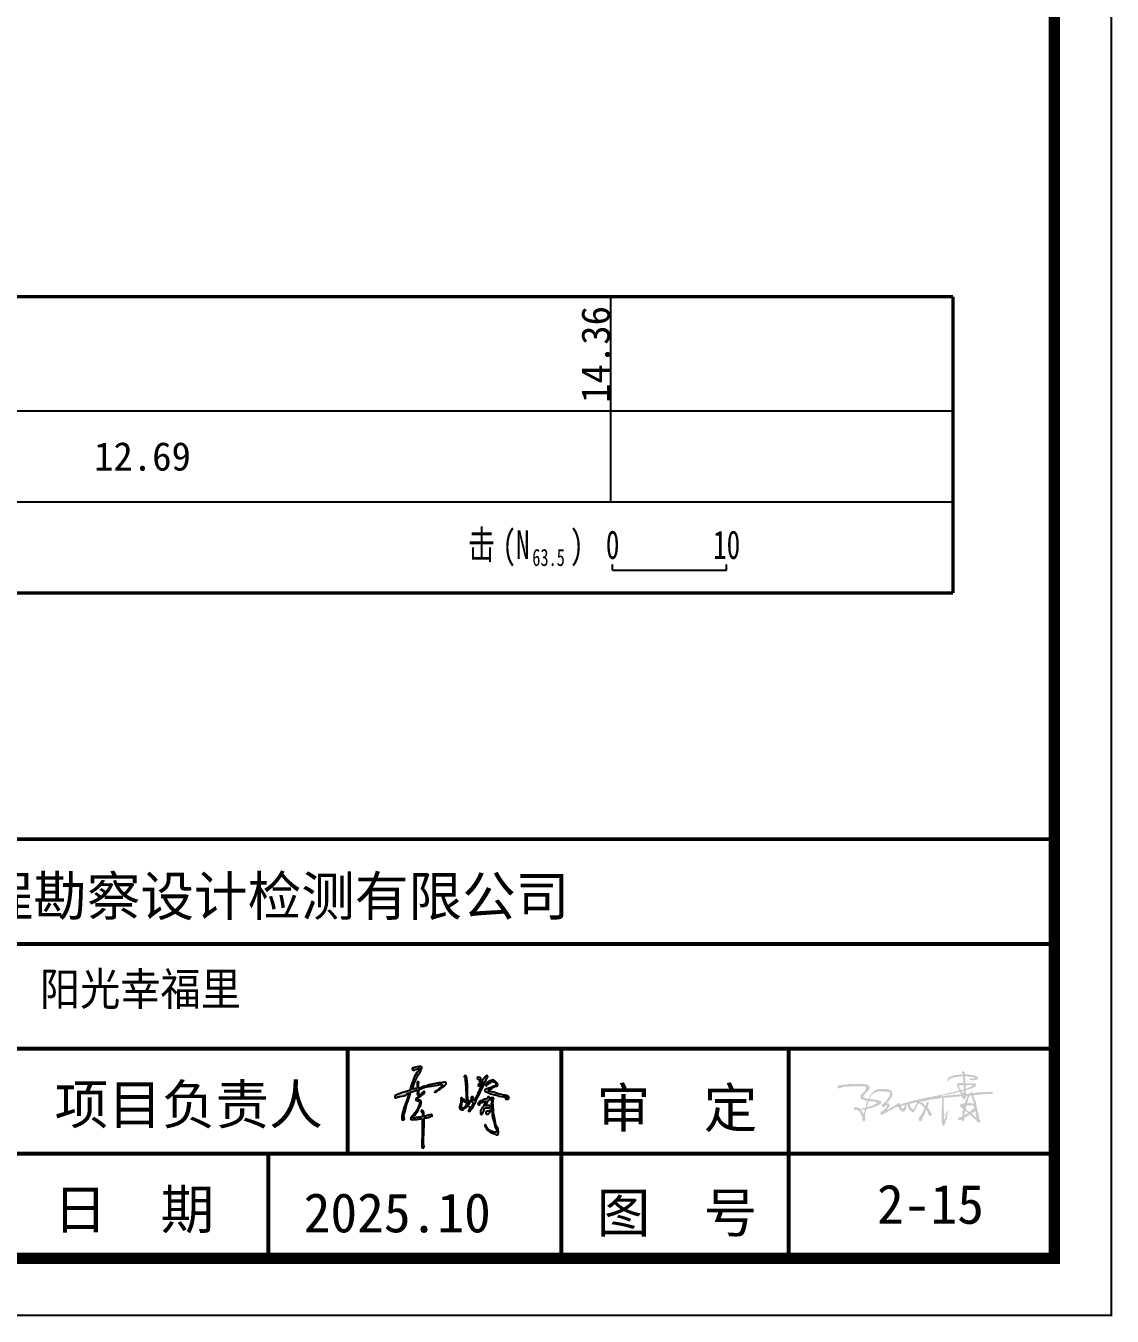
# Model space of a CAD drawing. Header units: millimetres. Extents: x -255 to 9196, y 129 to 426.
# Drawn here: x 6520.3 to 6615.6, y 129.3 to 242.5 of the extents above; entities that cross this region are included whole.
import ezdxf
from ezdxf.enums import TextEntityAlignment as Align

# ---------------------------------------------------------------- set-up
doc = ezdxf.new("R2010")
doc.units = ezdxf.units.MM
doc.layers.add('不打印', color=7, linetype='Continuous', plot=False)
for name, color, linetype in [('地质-原位曲线', 7, 'Continuous'), ('地质-图框', 7, 'Continuous'), ('地质-标注栏', 7, 'Continuous')]:
    doc.layers.add(name, color=color, linetype=linetype)
doc.styles.add('LZ_PMT_LINE', font='', dxfattribs={"height": 2})
doc.styles.get("Standard").update_dxf_attribs({"font": 'simfang.ttf', "height": 2.5})
doc.styles.add('标注栏数据', font='simfang.ttf', dxfattribs={"width": 0.7, "height": 2.5})
doc.styles.get('LZ_PMT_LINE').set_extended_font_data('SimSun')

msp = doc.modelspace()

# ---------------------------------------------------------------- hatches: boundary and pattern name
at = {"linetype": 'Continuous'}
h = msp.add_hatch(color=0, dxfattribs=at)
edge = h.paths.add_edge_path()
edge.add_spline(control_points=[(6554.82, 151), (6554.82, 151), (6554.6, 150.97), (6554.47, 150.9), (6554.31, 150.82), (6554.19, 150.88), (6554.16, 150.96), (6554.2, 151.06), (6554.34, 151.04), (6554.51, 151.12), (6554.72, 151.15), (6555.03, 151.18), (6555, 150.96), (6554.94, 150.81), (6554.84, 150.66), (6554.75, 150.5), (6554.64, 150.33), (6554.54, 150.11), (6554.45, 149.84), (6554.31, 149.64), (6554.27, 149.43), (6554.21, 149.32), (6554.11, 149.16), (6554.28, 149.17), (6554.38, 149.22), (6554.51, 149.23), (6554.66, 149.25), (6554.59, 149.49), (6554.63, 149.64), (6554.59, 149.84), (6554.77, 149.84), (6554.71, 149.64), (6554.74, 149.49), (6554.72, 149.34), (6554.78, 149.25), (6554.98, 149.37), (6555.26, 149.42), (6555.67, 149.55), (6556.07, 149.63), (6556.46, 149.73), (6556.79, 149.73), (6557.01, 149.8), (6557.19, 149.73), (6557.09, 149.52), (6556.85, 149.35), (6556.56, 149.14), (6556.3, 148.98), (6556.18, 148.92), (6556.11, 148.89), (6556.21, 149), (6556.3, 149.07), (6556.5, 149.2), (6556.66, 149.34), (6556.79, 149.44), (6556.83, 149.55), (6556.67, 149.6), (6556.02, 149.38), (6555.39, 149.47), (6554.72, 149.11), (6554.75, 149.07), (6554.72, 148.95), (6554.77, 148.83), (6554.75, 148.68), (6554.84, 148.63), (6554.91, 148.75), (6555.02, 148.83), (6555.11, 148.92), (6555.18, 149), (6555.27, 148.98), (6555.25, 148.82), (6555.07, 148.73), (6554.91, 148.54), (6554.76, 148.45), (6554.67, 148.36), (6554.67, 148.29), (6554.7, 148.17), (6554.93, 148.24), (6554.98, 147.92), (6554.84, 147.58), (6554.62, 147.19), (6554.38, 146.87), (6554.24, 146.77), (6554.2, 146.68), (6554.38, 146.63), (6554.56, 146.7), (6554.83, 146.72), (6554.97, 146.74), (6555.09, 146.76), (6555.06, 146.91), (6555.06, 147.02), (6555.06, 147.18), (6554.93, 147.19), (6554.96, 147.38), (6555.2, 147.28), (6555.16, 147.06), (6555.22, 146.93), (6555.18, 146.77), (6555.47, 146.87), (6555.63, 146.9), (6555.81, 146.94), (6555.89, 146.98), (6555.91, 146.94), (6555.92, 146.9), (6555.92, 146.86), (6555.91, 146.81), (6555.86, 146.81), (6555.68, 146.74), (6555.49, 146.69), (6555.28, 146.67), (6555.26, 146.65), (6555.22, 146.65), (6555.24, 146.62), (6555.18, 146.28), (6555.23, 145.64), (6555.16, 144.87), (6555.15, 144.35), (6555.23, 144.12), (6555.18, 143.99), (6554.99, 144.04), (6555.03, 144.87), (6555.04, 145.58), (6555.03, 146.31), (6555.06, 146.49), (6555.02, 146.54), (6555, 146.6), (6554.81, 146.57), (6554.55, 146.5), (6554.29, 146.54), (6554.07, 146.48), (6554.05, 146.55), (6554.03, 146.61), (6554.06, 146.71), (6554.17, 146.87), (6554.44, 147.09), (6554.61, 147.43), (6554.74, 147.71), (6554.81, 147.89), (6554.82, 148.1), (6554.64, 148.16), (6554.47, 148.2), (6554.49, 148.36), (6554.61, 148.42), (6554.71, 148.48), (6554.73, 148.6), (6554.61, 148.67), (6554.6, 148.84), (6554.66, 149), (6554.57, 149.1), (6554.39, 149.01), (6554.22, 149), (6554.02, 148.91), (6553.98, 148.62), (6553.83, 148.22), (6553.63, 147.67), (6553.56, 147.23), (6553.42, 146.96), (6553.46, 146.82), (6553.44, 146.7), (6553.51, 146.6), (6553.47, 146.52), (6553.43, 146.47), (6553.36, 146.48), (6553.27, 146.49), (6553.25, 146.64), (6553.31, 147.16), (6553.54, 147.84), (6553.81, 148.51), (6553.81, 148.76), (6553.9, 148.86), (6553.77, 148.85), (6553.66, 148.57), (6553.18, 148.57), (6552.84, 148.49), (6552.71, 148.4), (6552.63, 148.46), (6552.64, 148.58), (6552.79, 148.69), (6553.04, 148.77), (6553.36, 148.93), (6553.67, 148.97), (6553.85, 149.05), (6553.98, 149.04), (6553.99, 149.26), (6554.23, 149.77), (6554.35, 150.46), (6554.75, 150.81), (6554.8, 150.89), (6554.83, 150.93), (6554.84, 150.96), (6554.86, 150.99), (6554.82, 151), (6554.82, 151)], knot_values=[0, 0, 0, 0, 0.197659, 0.38152, 0.566109, 0.652135, 0.748753, 0.807036, 0.92578, 1.122031, 1.368988, 1.626652, 1.76802, 1.918621, 2.118344, 2.300641, 2.476901, 2.727997, 3.020459, 3.30281, 3.467088, 3.639635, 3.748419, 3.829445, 4.003086, 4.123696, 4.214806, 4.40081, 4.667341, 4.776567, 4.878347, 5.011798, 5.239779, 5.391232, 5.421408, 5.561877, 5.912571, 6.38166, 6.788598, 7.158235, 7.581854, 7.75821, 7.879208, 8.024703, 8.302733, 8.776744, 9.113748, 9.171835, 9.21185, 9.282009, 9.431192, 9.655122, 9.945004, 10.084012, 10.156313, 10.23478, 10.492922, 12.265977, 12.308224, 12.341497, 12.381398, 12.643767, 12.73859, 12.784271, 12.894334, 13.057034, 13.22312, 13.293963, 13.355493, 13.427134, 13.691979, 13.931156, 14.154695, 14.230531, 14.280349, 14.357953, 14.559753, 14.73671, 15.127693, 15.701362, 16.09181, 16.245167, 16.284172, 16.325965, 16.693564, 16.937976, 17.092889, 17.140175, 17.268068, 17.432612, 17.543247, 17.640717, 17.742204, 17.919021, 18.124187, 18.330875, 18.38331, 18.514374, 18.915136, 19.05586, 19.094889, 19.129342, 19.171939, 19.2281, 19.253164, 19.30045, 19.335915, 19.866366, 19.900833, 19.91431, 19.956102, 19.971506, 20.016335, 20.975658, 21.868584, 22.374573, 22.482502, 22.597173, 22.697846, 22.941553, 24.708467, 25.088101, 25.161193, 25.220954, 25.277606, 25.350797, 25.711986, 26.113546, 26.20435, 26.256258, 26.30822, 26.383415, 26.54161, 26.923438, 27.405824, 27.649529, 27.849929, 27.988286, 28.210288, 28.334066, 28.448614, 28.601664, 28.712075, 28.802319, 28.905249, 29.053216, 29.28859, 29.3441, 29.421244, 29.800842, 29.895833, 30.034219, 30.598059, 31.241971, 31.744499, 31.964954, 32.082734, 32.192402, 32.311997, 32.392136, 32.448377, 32.505145, 32.585331, 32.68582, 32.890345, 34.212601, 34.822842, 34.959792, 35.019354, 35.099489, 35.175216, 35.910229, 36.17828, 36.27437, 36.332015, 36.438545, 36.566652, 36.87459, 37.22398, 37.642874, 37.759289, 37.851306, 37.959659, 38.310672, 39.66111, 39.8191, 39.895663, 39.943134, 39.968266, 39.993907, 40.020381, 40.020381, 40.020381, 40.020381], degree=3, periodic=0)
h = msp.add_hatch(color=256)
edge = h.paths.add_edge_path(flags=16)
edge.add_spline(control_points=[(6597.06, 147.65), (6597.05, 147.62), (6597.05, 147.57), (6597.11, 147.52), (6597.16, 147.49), (6597.21, 147.48), (6597.28, 147.49), (6597.29, 147.56), (6597.33, 147.61), (6597.35, 147.67), (6597.37, 147.72), (6597.35, 147.78), (6597.28, 147.78), (6597.21, 147.76), (6597.14, 147.75), (6597.12, 147.68), (6597.07, 147.69), (6597.06, 147.67), (6597.06, 147.65), (6597.06, 147.65)], knot_values=[0, 0, 0, 0, 1.094844, 2.010583, 2.936971, 3.772058, 4.559337, 5.371692, 6.406572, 7.298431, 8.125414, 8.707814, 9.723429, 10.914867, 11.774738, 12.831234, 13.232699, 13.516351, 13.791121, 13.791121, 13.791121, 13.791121], degree=3, periodic=0)
edge = h.paths.add_edge_path()
edge.add_spline(control_points=[(6591.47, 149.27), (6591.47, 149.31), (6591.47, 149.39), (6591.48, 149.45), (6591.47, 149.5), (6591.53, 149.5), (6591.65, 149.52), (6591.89, 149.57), (6592.2, 149.59), (6592.47, 149.64), (6592.72, 149.63), (6592.98, 149.63), (6593.25, 149.64), (6593.55, 149.63), (6593.76, 149.64), (6593.98, 149.63), (6594.11, 149.53), (6594.28, 149.46), (6594.32, 149.28), (6594.24, 149.08), (6594.02, 148.95), (6593.91, 148.72), (6593.76, 148.64), (6593.72, 148.5), (6593.91, 148.42), (6594.14, 148.24), (6594.24, 148.46), (6594.31, 148.62), (6594.48, 148.82), (6594.7, 149.01), (6594.91, 149.15), (6595.18, 149.21), (6595.46, 149.18), (6595.79, 149.21), (6596.03, 149.12), (6596.23, 149.02), (6596.27, 148.82), (6596.29, 148.62), (6596.16, 148.4), (6596.03, 148.19), (6595.9, 148.06), (6595.8, 147.98), (6595.84, 147.89), (6595.95, 147.96), (6596.09, 147.79), (6596.02, 147.56), (6595.86, 147.5), (6595.83, 147.42), (6595.86, 147.33), (6596.01, 147.44), (6596.1, 147.55), (6596.28, 147.6), (6596.41, 147.69), (6596.57, 147.77), (6596.68, 147.88), (6596.82, 147.98), (6596.93, 147.93), (6597.01, 147.8), (6597.19, 147.93), (6597.6, 148.03), (6598.29, 148.22), (6599.17, 148.4), (6600.02, 148.58), (6600.71, 148.7), (6601.23, 148.85), (6601.56, 148.89), (6601.82, 149.01), (6602, 148.99), (6602.19, 149.07), (6602.08, 149.21), (6602.05, 149.34), (6601.94, 149.45), (6601.93, 149.59), (6602, 149.71), (6602.17, 149.7), (6602.32, 149.75), (6602.49, 149.69), (6602.52, 149.81), (6602.51, 149.96), (6602.48, 150.11), (6602.49, 150.33), (6602.27, 150.28), (6602.07, 150.28), (6601.84, 150.22), (6601.6, 150.21), (6601.42, 150.14), (6601.28, 150.07), (6601.24, 149.97), (6601.26, 149.9), (6601.19, 149.84), (6601.13, 149.92), (6601.12, 150.02), (6601.14, 150.19), (6601.37, 150.28), (6601.59, 150.37), (6601.85, 150.43), (6602.09, 150.42), (6602.26, 150.5), (6602.47, 150.42), (6602.42, 150.56), (6602.39, 150.62), (6602.38, 150.69), (6602.4, 150.76), (6602.49, 150.76), (6602.58, 150.72), (6602.67, 150.63), (6602.65, 150.54), (6602.65, 150.44), (6602.83, 150.52), (6603, 150.45), (6603.25, 150.43), (6603.48, 150.4), (6603.65, 150.31), (6603.78, 150.24), (6603.81, 150.13), (6603.77, 150.05), (6603.67, 150.01), (6603.53, 149.97), (6603.37, 149.94), (6603.24, 149.96), (6603.16, 150), (6603.07, 149.99), (6603.06, 150.07), (6603.07, 150.16), (6603.22, 150.12), (6603.34, 150.13), (6603.44, 150.13), (6603.53, 150.11), (6603.52, 150.18), (6603.4, 150.23), (6603.24, 150.25), (6603.04, 150.25), (6602.89, 150.29), (6602.78, 150.32), (6602.68, 150.33), (6602.65, 150.22), (6602.67, 150.08), (6602.68, 149.92), (6602.64, 149.77), (6602.7, 149.7), (6602.85, 149.65), (6603.1, 149.71), (6603.35, 149.67), (6603.56, 149.69), (6603.68, 149.52), (6603.46, 149.31), (6603.18, 149.25), (6602.95, 149.14), (6602.76, 149.14), (6602.73, 149.03), (6602.76, 148.93), (6602.68, 148.7), (6602.98, 148.79), (6603.12, 148.84), (6603.27, 148.86), (6603.24, 148.97), (6603.37, 149.02), (6603.28, 148.73), (6603.76, 148.96), (6604.09, 148.88), (6604.56, 148.97), (6604.85, 148.92), (6605.02, 148.97), (6605.08, 148.91), (6605.11, 148.86), (6605.11, 148.81), (6605.09, 148.77), (6605.04, 148.78), (6604.96, 148.77), (6604.81, 148.75), (6604.51, 148.74), (6604.1, 148.74), (6603.76, 148.65), (6603.45, 148.7), (6603.38, 148.43), (6603.62, 148.17), (6603.67, 147.7), (6603.75, 147.27), (6603.89, 146.88), (6603.86, 146.56), (6604.09, 146.4), (6603.94, 146.27), (6603.78, 146.17), (6603.66, 146.51), (6603.38, 146.61), (6603.24, 146.83), (6603.12, 146.88), (6603.1, 147), (6602.88, 146.82), (6602.78, 146.73), (6602.57, 146.71), (6602.58, 146.59), (6602.63, 146.54), (6602.63, 146.44), (6602.53, 146.39), (6602.4, 146.37), (6602.36, 146.51), (6602.22, 146.48), (6602.12, 146.47), (6602.01, 146.52), (6602.03, 146.67), (6602.19, 146.7), (6602.3, 146.74), (6602.46, 146.79), (6602.37, 146.97), (6602.47, 147.12), (6602.44, 147.27), (6602.52, 147.44), (6602.37, 147.53), (6602.25, 147.61), (6602.19, 147.79), (6602.33, 147.9), (6602.48, 147.9), (6602.66, 147.94), (6602.69, 148.11), (6602.78, 148.25), (6602.77, 148.39), (6602.85, 148.47), (6602.89, 148.55), (6602.83, 148.61), (6602.72, 148.61), (6602.74, 148.48), (6602.72, 148.37), (6602.58, 148.24), (6602.45, 148.37), (6602.42, 148.51), (6602.23, 148.56), (6601.88, 148.5), (6601.47, 148.47), (6601.09, 148.46), (6600.93, 148.41), (6600.79, 148.44), (6600.78, 148.34), (6600.77, 148.22), (6600.79, 147.98), (6600.8, 147.67), (6600.79, 147.28), (6600.87, 146.87), (6600.79, 146.67), (6600.81, 146.47), (6600.86, 146.52), (6600.86, 146.59), (6600.92, 146.67), (6600.96, 146.78), (6600.96, 146.91), (6601.04, 147.01), (6601.02, 147.12), (6601.05, 147.19), (6601.06, 147.28), (6601.11, 147.25), (6601.17, 147.18), (6601.1, 146.98), (6601.09, 146.76), (6601.06, 146.53), (6600.95, 146.4), (6600.97, 146.24), (6600.88, 146.1), (6600.8, 145.98), (6600.69, 145.99), (6600.63, 146.08), (6600.63, 146.24), (6600.6, 146.44), (6600.62, 146.76), (6600.61, 147.14), (6600.62, 147.71), (6600.64, 148.08), (6600.63, 148.46), (6600.34, 148.33), (6600.09, 148.32), (6599.68, 148.28), (6599.36, 148.19), (6599.04, 148.11), (6598.9, 148.11), (6598.72, 148.1), (6598.8, 148), (6598.93, 148.01), (6599.05, 147.87), (6599.1, 147.76), (6599.24, 147.72), (6599.22, 147.87), (6599.25, 147.98), (6599.33, 148.06), (6599.46, 148.11), (6599.5, 147.93), (6599.45, 147.8), (6599.36, 147.66), (6599.43, 147.52), (6599.53, 147.36), (6599.64, 147.18), (6599.76, 147), (6599.71, 146.85), (6599.59, 146.8), (6599.5, 146.89), (6599.42, 147), (6599.4, 147.14), (6599.35, 147.25), (6599.23, 147.43), (6599.19, 147.15), (6599.09, 146.96), (6598.95, 146.7), (6598.9, 146.45), (6598.75, 146.33), (6598.61, 146.42), (6598.61, 146.54), (6598.58, 146.67), (6598.71, 146.78), (6598.84, 146.93), (6598.93, 147.16), (6599.03, 147.33), (6599.08, 147.47), (6599.08, 147.58), (6598.93, 147.71), (6598.81, 147.85), (6598.64, 147.92), (6598.56, 147.89), (6598.42, 147.71), (6598.37, 147.48), (6598.22, 147.3), (6598.22, 147.18), (6598.1, 147.15), (6598.02, 147.18), (6597.91, 147.25), (6597.78, 147.36), (6597.71, 147.52), (6597.67, 147.63), (6597.63, 147.72), (6597.63, 147.77), (6597.64, 147.83), (6597.59, 147.82), (6597.5, 147.81), (6597.54, 147.64), (6597.48, 147.47), (6597.41, 147.29), (6597.26, 147.2), (6597.11, 147.2), (6597.03, 147.32), (6596.91, 147.39), (6596.86, 147.49), (6596.87, 147.65), (6596.65, 147.6), (6596.49, 147.54), (6596.27, 147.4), (6596, 147.28), (6595.71, 147.1), (6595.48, 147.02), (6595.37, 146.91), (6595.29, 146.94), (6595.25, 147), (6595.19, 147.12), (6595.31, 147.17), (6595.42, 147.26), (6595.55, 147.38), (6595.68, 147.5), (6595.75, 147.6), (6595.81, 147.65), (6595.85, 147.73), (6595.77, 147.79), (6595.67, 147.74), (6595.61, 147.62), (6595.48, 147.61), (6595.37, 147.66), (6595.33, 147.75), (6595.35, 147.87), (6595.5, 147.88), (6595.65, 148.05), (6595.82, 148.2), (6595.91, 148.41), (6596.02, 148.54), (6596.06, 148.69), (6596.1, 148.85), (6595.98, 148.93), (6595.81, 148.99), (6595.62, 148.94), (6595.41, 149.01), (6595.25, 148.98), (6595.07, 148.98), (6594.91, 148.95), (6594.78, 148.89), (6594.66, 148.85), (6594.59, 148.77), (6594.48, 148.68), (6594.37, 148.58), (6594.34, 148.45), (6594.28, 148.4), (6594.27, 148.28), (6594.41, 148.31), (6594.53, 148.3), (6594.68, 148.25), (6594.85, 148.26), (6594.98, 148.19), (6595.11, 148.19), (6595.2, 148.14), (6595.29, 148.12), (6595.31, 148.03), (6595.31, 147.96), (6595.24, 147.87), (6595.05, 147.77), (6594.8, 147.64), (6594.52, 147.57), (6594.31, 147.47), (6594.16, 147.47), (6594.01, 147.45), (6593.99, 147.27), (6593.93, 147.11), (6593.87, 146.89), (6593.9, 146.68), (6593.92, 146.49), (6593.86, 146.35), (6593.66, 146.32), (6593.66, 146.56), (6593.63, 146.79), (6593.52, 147.02), (6593.39, 147.24), (6593.19, 147.37), (6592.99, 147.33), (6592.9, 147.44), (6592.89, 147.59), (6593.03, 147.59), (6593.17, 147.59), (6593.35, 147.57), (6593.55, 147.36), (6593.73, 147.56), (6593.96, 147.52), (6593.95, 147.7), (6594, 147.84), (6594.03, 148), (6594.07, 148.1), (6594.12, 148.21), (6593.96, 148.13), (6593.85, 148.22), (6593.7, 148.26), (6593.54, 148.3), (6593.48, 148.43), (6593.47, 148.55), (6593.53, 148.72), (6593.71, 148.88), (6593.92, 149.05), (6593.96, 149.25), (6594, 149.43), (6593.82, 149.43), (6593.59, 149.43), (6593.25, 149.42), (6592.9, 149.45), (6592.58, 149.4), (6592.27, 149.4), (6591.96, 149.39), (6591.71, 149.27), (6591.6, 149.26), (6591.47, 149.26), (6591.47, 149.27)], knot_values=[0, 0, 0, 0, 1.976312, 3.018367, 3.269898, 3.749702, 4.834006, 9.62362, 13.452743, 18.627688, 21.612948, 24.346242, 29.741381, 33.302581, 37.366558, 39.173731, 42.502539, 44.546889, 46.627753, 49.567369, 53.604173, 57.284866, 59.75768, 61.074803, 62.326696, 67.979375, 69.132216, 71.889253, 75.683349, 80.376133, 84.739519, 86.490853, 92.234156, 97.068019, 100.429757, 103.693796, 105.598345, 109.17742, 112.023186, 116.60901, 119.542734, 120.725083, 121.411546, 123.11809, 124.588039, 129.410696, 130.720715, 131.927345, 132.512105, 134.442431, 137.229942, 139.767682, 141.969606, 144.264473, 147.202208, 149.156303, 150.995179, 151.77243, 155.250043, 157.768724, 171.532936, 185.086132, 197.290427, 209.084545, 215.623844, 220.562481, 223.780967, 227.404624, 228.938971, 231.18602, 232.99334, 235.279714, 237.39077, 238.413247, 240.945245, 243.852354, 245.95977, 246.754168, 248.413036, 252.429649, 254.024041, 256.622344, 259.532533, 263.465936, 266.597203, 270.043433, 271.790493, 273.165009, 274.278271, 275.155617, 275.96863, 278.137574, 279.489418, 282.933465, 287.218074, 290.631735, 294.43893, 297.066035, 299.279555, 300.631477, 301.741743, 302.480205, 303.51679, 304.510579, 305.744526, 308.045667, 309.10708, 309.738011, 311.721468, 314.587144, 318.560317, 321.978382, 324.929444, 326.726307, 328.375842, 329.212915, 330.25815, 332.912487, 335.737852, 337.322197, 338.464063, 339.540303, 340.517248, 341.291475, 343.24226, 345.424661, 346.906066, 347.790693, 348.283761, 349.37956, 352.817893, 355.786154, 358.093634, 359.322049, 360.782347, 361.645093, 363.565636, 367.250663, 368.807935, 369.801923, 370.698936, 375.382624, 380.290659, 382.057817, 384.048911, 387.541174, 392.467198, 396.884683, 398.870852, 399.463262, 401.525914, 403.50169, 407.635898, 409.387035, 411.233271, 412.280452, 413.20357, 415.190434, 419.044115, 426.82695, 433.696307, 438.234604, 439.880328, 440.5342, 441.546128, 442.183141, 442.753004, 443.168649, 444.25252, 446.435187, 449.787888, 457.012911, 463.817808, 466.622312, 467.653782, 474.772731, 480.221843, 487.75307, 493.758919, 498.268061, 500.770469, 503.126663, 504.93944, 508.215227, 514.602973, 517.725651, 519.162893, 519.653701, 522.57407, 525.985365, 528.091346, 529.420767, 530.44176, 531.074818, 533.51958, 534.412854, 536.192404, 538.038156, 539.769774, 540.822907, 542.444399, 544.691107, 546.792547, 548.016807, 551.031041, 552.848139, 555.141276, 557.888754, 559.117839, 562.162851, 564.274516, 565.814007, 568.969099, 570.805367, 573.405532, 575.322644, 577.850069, 578.932876, 580.303886, 580.965396, 582.395387, 583.584192, 585.599442, 587.646145, 589.914983, 591.789159, 593.27422, 597.94608, 607.063846, 611.402782, 614.073872, 615.321987, 615.878503, 617.519975, 620.919802, 626.227157, 631.278458, 637.955565, 642.446505, 643.232821, 643.760483, 644.456326, 646.177092, 647.742257, 649.719808, 651.636288, 652.979528, 654.238301, 655.194152, 655.659487, 656.394987, 659.092563, 663.591374, 666.73103, 668.397875, 670.738048, 673.250698, 675.453964, 676.439317, 677.660828, 679.829027, 683.261807, 686.437325, 693.520123, 699.871158, 710.80178, 711.665262, 714.371367, 719.852061, 724.798696, 731.582425, 735.049173, 737.977924, 739.413207, 740.181114, 742.294893, 744.847896, 747.080249, 748.01495, 749.656081, 751.744516, 753.156469, 754.723524, 756.064382, 759.453584, 761.036376, 762.882106, 765.701193, 769.323154, 772.347842, 774.172791, 775.585183, 777.013936, 779.293074, 781.697647, 782.695741, 785.087573, 787.226283, 790.776274, 796.031545, 799.610519, 801.573474, 803.326881, 805.300637, 806.912735, 808.495868, 812.035945, 815.779267, 818.869602, 820.811829, 822.125877, 823.541907, 828.940789, 830.302191, 831.031036, 832.606796, 840.023967, 840.684534, 842.883131, 844.244533, 845.363175, 846.535711, 849.926761, 852.286909, 854.171399, 855.113645, 856.128269, 856.673621, 857.147526, 858.050728, 860.090115, 862.716938, 866.384136, 867.936357, 870.065038, 872.061231, 873.982345, 875.67185, 877.131449, 879.445427, 882.719542, 885.677448, 890.574174, 895.673374, 900.269723, 901.080783, 902.0814, 903.195863, 904.760709, 906.51745, 907.912156, 911.149921, 913.959999, 915.505406, 916.565642, 917.656816, 918.348052, 920.340725, 921.570186, 923.703426, 925.112377, 926.520541, 927.902372, 929.517787, 932.398315, 937.179688, 939.59686, 942.195605, 944.091548, 946.864224, 947.8244, 950.291283, 954.566441, 955.923755, 959.676397, 961.5313, 963.693704, 966.5664, 967.727809, 969.03891, 971.169049, 973.960761, 975.413252, 976.517354, 977.539594, 979.222904, 980.846563, 983.344484, 985.952933, 988.091281, 989.728729, 991.182119, 992.528204, 993.655163, 994.585274, 995.88215, 998.258073, 1003.821633, 1008.058251, 1010.833525, 1013.583601, 1014.67668, 1017.228742, 1019.702485, 1022.748285, 1026.782974, 1029.033757, 1031.10648, 1032.665939, 1035.775685, 1038.774974, 1043.505154, 1046.495812, 1049.996333, 1053.115253, 1054.040804, 1056.294707, 1057.620278, 1059.043068, 1062.953747, 1065.090649, 1070.123473, 1071.433068, 1073.272203, 1075.944948, 1078.502315, 1080.15249, 1081.014965, 1082.574426, 1084.823859, 1086.961129, 1089.405106, 1091.419354, 1092.609896, 1094.709199, 1098.735043, 1103.263313, 1105.737056, 1107.750914, 1109.564562, 1112.173013, 1118.219875, 1124.030812, 1127.369626, 1132.591904, 1137.489058, 1140.639116, 1143.742249, 1144.231568, 1144.231568, 1144.231568, 1144.231568], degree=3, periodic=0)
edge = h.paths.add_edge_path(flags=16)
edge.add_spline(control_points=[(6597.83, 147.83), (6597.85, 147.79), (6597.88, 147.7), (6597.89, 147.58), (6597.96, 147.49), (6598.03, 147.4), (6598.13, 147.42), (6598.21, 147.48), (6598.25, 147.6), (6598.29, 147.71), (6598.35, 147.8), (6598.39, 147.86), (6598.43, 147.92), (6598.46, 147.98), (6598.41, 148.05), (6598.28, 147.99), (6598.13, 147.98), (6598, 147.92), (6597.89, 147.91), (6597.82, 147.87), (6597.83, 147.84), (6597.83, 147.83)], knot_values=[0, 0, 0, 0, 2.065977, 3.778019, 5.026363, 7.020016, 7.991516, 9.334166, 11.098954, 13.338472, 14.354147, 15.643986, 16.805999, 17.506465, 18.120776, 20.055848, 22.53053, 24.848178, 26.280873, 27.23305, 27.71727, 27.71727, 27.71727, 27.71727], degree=3, periodic=0)
edge = h.paths.add_edge_path(flags=17)
edge.add_spline(control_points=[(6602.19, 148.93), (6602.21, 148.93), (6602.25, 148.9), (6602.26, 148.83), (6602.29, 148.78), (6602.25, 148.69), (6602.04, 148.75), (6601.85, 148.67), (6601.64, 148.7), (6601.47, 148.65), (6601.24, 148.64), (6601.01, 148.61), (6600.79, 148.61), (6600.65, 148.52), (6600.56, 148.59), (6600.78, 148.67), (6600.89, 148.67), (6601.08, 148.71), (6601.25, 148.71), (6601.41, 148.77), (6601.57, 148.79), (6601.74, 148.83), (6601.9, 148.86), (6602.04, 148.9), (6602.11, 148.94), (6602.16, 148.94), (6602.18, 148.93), (6602.19, 148.93)], knot_values=[0, 0, 0, 0, 0.777686, 1.929051, 2.760418, 3.308433, 5.798843, 10.064954, 12.451385, 14.874019, 17.777373, 22.090389, 25.106741, 27.549329, 27.908396, 29.455131, 33.457187, 35.066045, 37.764147, 40.527792, 42.5051, 44.669727, 48.209364, 49.784594, 50.888217, 51.544484, 51.936834, 51.936834, 51.936834, 51.936834], degree=3, periodic=0)
edge = h.paths.add_edge_path(flags=16)
edge.add_spline(control_points=[(6602.39, 148.97), (6602.4, 148.94), (6602.42, 148.89), (6602.46, 148.85), (6602.52, 148.81), (6602.53, 148.89), (6602.52, 148.95), (6602.53, 149.01), (6602.5, 149.04), (6602.45, 149.03), (6602.42, 149.02), (6602.37, 149), (6602.39, 148.98), (6602.39, 148.97)], knot_values=[0, 0, 0, 0, 1.245613, 2.175218, 2.84887, 3.463701, 4.88207, 5.540711, 6.008538, 6.560514, 7.449846, 7.84399, 8.22639, 8.22639, 8.22639, 8.22639], degree=3, periodic=0)
edge = h.paths.add_edge_path(flags=16)
edge.add_spline(control_points=[(6602.17, 149.51), (6602.15, 149.51), (6602.12, 149.45), (6602.16, 149.36), (6602.22, 149.28), (6602.24, 149.2), (6602.28, 149.15), (6602.31, 149.08), (6602.38, 149.09), (6602.44, 149.11), (6602.48, 149.15), (6602.53, 149.16), (6602.53, 149.2), (6602.53, 149.3), (6602.57, 149.44), (6602.49, 149.54), (6602.4, 149.53), (6602.32, 149.52), (6602.25, 149.53), (6602.2, 149.53), (6602.17, 149.54), (6602.16, 149.52), (6602.17, 149.52), (6602.17, 149.51)], knot_values=[0, 0, 0, 0, 0.861244, 2.431031, 3.852702, 5.085635, 5.85594, 6.934384, 7.860311, 8.665001, 9.656767, 10.144616, 10.436036, 11.285115, 14.912628, 15.689596, 16.719567, 18.186906, 19.266269, 19.953127, 20.276731, 20.450871, 20.557842, 20.557842, 20.557842, 20.557842], degree=3, periodic=0)
edge = h.paths.add_edge_path(flags=16)
edge.add_spline(control_points=[(6602.72, 149.48), (6602.72, 149.45), (6602.71, 149.39), (6602.71, 149.31), (6602.71, 149.25), (6602.76, 149.23), (6602.82, 149.22), (6602.87, 149.26), (6602.93, 149.3), (6603.01, 149.33), (6603.09, 149.33), (6603.13, 149.4), (6603.19, 149.43), (6603.24, 149.44), (6603.28, 149.44), (6603.33, 149.45), (6603.29, 149.49), (6603.28, 149.57), (6603.14, 149.53), (6603.01, 149.55), (6602.9, 149.52), (6602.81, 149.53), (6602.77, 149.52), (6602.72, 149.53), (6602.72, 149.5), (6602.72, 149.49), (6602.72, 149.48)], knot_values=[0, 0, 0, 0, 1.627271, 2.564917, 3.463325, 4.107991, 4.704694, 5.809748, 6.927935, 7.926836, 9.222179, 10.242214, 11.082175, 11.993147, 12.703979, 13.04412, 13.515506, 14.375081, 16.367968, 18.130075, 20.108708, 21.275945, 21.825603, 22.498973, 22.613285, 22.934178, 22.934178, 22.934178, 22.934178], degree=3, periodic=0)
edge = h.paths.add_edge_path(flags=16)
edge.add_spline(control_points=[(6603.1, 148.59), (6603.07, 148.56), (6603.01, 148.49), (6602.96, 148.37), (6602.9, 148.26), (6602.92, 148.15), (6602.86, 148.08), (6602.85, 148.01), (6602.88, 147.95), (6602.97, 147.98), (6603.09, 147.97), (6603.22, 147.91), (6603.34, 147.97), (6603.38, 147.88), (6603.46, 147.97), (6603.35, 148.07), (6603.36, 148.21), (6603.3, 148.33), (6603.25, 148.44), (6603.24, 148.53), (6603.23, 148.61), (6603.18, 148.64), (6603.11, 148.64), (6603.11, 148.59), (6603.1, 148.59)], knot_values=[0, 0, 0, 0, 2.001049, 3.674502, 5.771722, 7.156147, 8.41876, 9.470853, 10.127335, 10.852845, 13.021442, 15.353893, 16.866073, 17.608889, 18.399536, 20.205357, 22.625681, 24.41842, 26.100767, 27.697592, 28.445905, 29.247463, 30.191838, 30.721959, 30.721959, 30.721959, 30.721959], degree=3, periodic=0)
edge = h.paths.add_edge_path(flags=16)
edge.add_spline(control_points=[(6602.76, 147.68), (6602.76, 147.65), (6602.74, 147.58), (6602.71, 147.46), (6602.79, 147.38), (6602.88, 147.3), (6602.96, 147.21), (6603.09, 147.17), (6603.15, 147.28), (6603.24, 147.37), (6603.36, 147.42), (6603.43, 147.52), (6603.46, 147.63), (6603.38, 147.72), (6603.28, 147.77), (6603.13, 147.74), (6603, 147.79), (6602.88, 147.75), (6602.81, 147.77), (6602.75, 147.74), (6602.76, 147.7), (6602.76, 147.68)], knot_values=[0, 0, 0, 0, 1.621992, 3.308842, 4.508909, 6.438784, 8.406396, 9.887104, 11.272649, 13.072815, 15.431049, 16.969104, 18.225996, 19.790057, 21.47997, 23.344688, 25.770547, 27.41792, 28.509462, 29.001281, 29.820485, 29.820485, 29.820485, 29.820485], degree=3, periodic=0)
edge = h.paths.add_edge_path(flags=16)
edge.add_spline(control_points=[(6602.68, 147.21), (6602.65, 147.19), (6602.62, 147.13), (6602.64, 147.04), (6602.62, 146.98), (6602.65, 146.94), (6602.69, 146.94), (6602.73, 146.99), (6602.8, 147.01), (6602.86, 147.04), (6602.91, 147.08), (6602.88, 147.13), (6602.84, 147.17), (6602.8, 147.19), (6602.77, 147.23), (6602.73, 147.24), (6602.7, 147.26), (6602.67, 147.23), (6602.69, 147.21), (6602.68, 147.21)], knot_values=[0, 0, 0, 0, 1.23237, 2.862046, 3.675794, 4.080594, 4.699096, 5.35691, 6.876583, 7.681133, 8.417953, 8.942195, 9.954773, 10.679344, 11.236603, 11.826958, 12.460554, 12.741244, 13.107108, 13.107108, 13.107108, 13.107108], degree=3, periodic=0)
edge = h.paths.add_edge_path(flags=16)
edge.add_spline(control_points=[(6603.3, 147.09), (6603.28, 147.08), (6603.24, 147.06), (6603.24, 146.99), (6603.32, 146.96), (6603.39, 146.92), (6603.45, 146.85), (6603.5, 146.8), (6603.57, 146.77), (6603.61, 146.72), (6603.67, 146.76), (6603.62, 146.83), (6603.6, 146.9), (6603.61, 146.99), (6603.58, 147.08), (6603.58, 147.16), (6603.56, 147.23), (6603.5, 147.22), (6603.47, 147.19), (6603.42, 147.16), (6603.38, 147.13), (6603.35, 147.11), (6603.32, 147.1), (6603.31, 147.09), (6603.3, 147.09)], knot_values=[0, 0, 0, 0, 1.078617, 1.584482, 2.769352, 4.19498, 5.366298, 6.581313, 7.563654, 8.507528, 8.990575, 10.154726, 11.423765, 12.462376, 13.998568, 15.210379, 16.153849, 16.746294, 17.483217, 18.246977, 18.971547, 19.662222, 19.902153, 20.241453, 20.241453, 20.241453, 20.241453], degree=3, periodic=0)
edge = h.paths.add_edge_path(flags=16)
edge.add_spline(control_points=[(6593.57, 147.28), (6593.59, 147.27), (6593.61, 147.23), (6593.64, 147.17), (6593.69, 147.11), (6593.7, 147.04), (6593.81, 147), (6593.74, 147.16), (6593.87, 147.16), (6593.86, 147.25), (6593.86, 147.31), (6593.87, 147.37), (6593.82, 147.41), (6593.74, 147.4), (6593.66, 147.36), (6593.58, 147.38), (6593.55, 147.32), (6593.56, 147.29), (6593.57, 147.28)], knot_values=[0, 0, 0, 0, 1.076924, 2.082744, 2.865184, 4.332782, 4.901003, 6.550431, 7.733202, 8.571799, 9.759042, 10.52869, 11.144503, 12.459715, 13.851956, 14.688205, 15.691416, 16.049705, 16.049705, 16.049705, 16.049705], degree=3, periodic=0)
edge = h.paths.add_edge_path(flags=16)
edge.add_spline(control_points=[(6594.2, 148.1), (6594.19, 148.04), (6594.15, 147.92), (6594.1, 147.77), (6594.06, 147.67), (6594.02, 147.55), (6594.21, 147.65), (6594.37, 147.67), (6594.62, 147.76), (6594.77, 147.9), (6594.92, 147.93), (6594.98, 148.07), (6594.69, 148.05), (6594.51, 148.13), (6594.34, 148.11), (6594.21, 148.14), (6594.2, 148.11), (6594.2, 148.1)], knot_values=[0, 0, 0, 0, 2.639694, 5.480822, 6.640847, 7.833901, 9.379189, 12.619169, 16.706763, 20.039631, 21.716381, 22.636913, 25.384768, 29.554076, 32.467188, 33.476001, 33.820235, 33.820235, 33.820235, 33.820235], degree=3, periodic=0)
h = msp.add_hatch(color=0, dxfattribs=at)
edge = h.paths.add_edge_path()
edge.add_spline(control_points=[(6558.75, 150.19), (6558.75, 150.19), (6558.7, 150.37), (6558.87, 150.36), (6558.96, 150.23), (6558.99, 149.93), (6559.04, 149.38), (6559.02, 148.81), (6559.05, 148.29), (6559.08, 148.13), (6559.06, 147.94), (6559.13, 147.99), (6559.15, 148.1), (6559.25, 148.18), (6559.33, 148.25), (6559.35, 148.33), (6559.34, 148.41), (6559.36, 148.53), (6559.46, 148.52), (6559.54, 148.47), (6559.52, 148.38), (6559.46, 148.31), (6559.49, 148.22), (6559.57, 148.2), (6559.64, 148.28), (6559.88, 148.6), (6560.04, 149.21), (6560.28, 149.54), (6560.42, 149.81), (6560.24, 149.77), (6560.22, 149.63), (6560.13, 149.53), (6560.06, 149.44), (6559.91, 149.48), (6560.01, 149.61), (6560.05, 149.7), (6560.08, 149.76), (6560.09, 149.81), (6560.05, 149.85), (6560.07, 149.92), (6560.03, 149.99), (6559.96, 150.06), (6559.84, 150.09), (6559.87, 150.18), (6559.91, 150.23), (6559.94, 150.22), (6559.99, 150.22), (6560.05, 150.21), (6560.12, 150.18), (6560.22, 150.15), (6560.19, 150.05), (6560.13, 149.98), (6560.13, 149.9), (6560.13, 149.78), (6560.28, 149.92), (6560.41, 150.06), (6560.56, 150.26), (6560.7, 150.38), (6560.79, 150.35), (6560.79, 150.24), (6560.68, 150.09), (6560.41, 149.33), (6559.9, 148.52), (6559.57, 147.67), (6559.39, 147.43), (6559.31, 147.35), (6559.28, 147.25), (6559.19, 147.25), (6559.09, 147.22), (6559.1, 147.34), (6559.17, 147.41), (6559.18, 147.5), (6559.19, 147.64), (6559.26, 147.6), (6559.29, 147.58), (6559.36, 147.57), (6559.39, 147.71), (6559.48, 147.78), (6559.53, 147.92), (6559.43, 148.01), (6559.45, 148.12), (6559.33, 148.18), (6559.29, 147.98), (6559.15, 147.88), (6559.05, 147.69), (6558.91, 147.55), (6558.75, 147.45), (6558.59, 147.37), (6558.44, 147.37), (6558.31, 147.46), (6558.33, 147.72), (6558.41, 147.96), (6558.47, 148.21), (6558.41, 148.36), (6558.49, 148.44), (6558.57, 148.4), (6558.62, 148.3), (6558.75, 148.24), (6558.82, 148.17), (6558.89, 148.1), (6558.94, 148.19), (6558.89, 148.37), (6558.91, 148.81), (6558.86, 149.31), (6558.85, 149.75), (6558.77, 149.98), (6558.84, 150.11), (6558.75, 150.19), (6558.75, 150.19)], knot_values=[0, 0, 0, 0, 0.151641, 0.238659, 0.376664, 0.590515, 1.141021, 2.014882, 2.347755, 2.615323, 2.676021, 2.710593, 2.804102, 3.007035, 3.061602, 3.13322, 3.245143, 3.315186, 3.427304, 3.477072, 3.564265, 3.655727, 3.739894, 3.799056, 3.87173, 4.029935, 5.057343, 5.495043, 5.597064, 5.685824, 5.870477, 5.988218, 6.103187, 6.183129, 6.327156, 6.441553, 6.499549, 6.531273, 6.581438, 6.655339, 6.72585, 6.812621, 6.931223, 7.021295, 7.055988, 7.084035, 7.115588, 7.194681, 7.265663, 7.364865, 7.435714, 7.528285, 7.616981, 7.694766, 7.78323, 8.036039, 8.413504, 8.498284, 8.569266, 8.640116, 8.796808, 9.11983, 11.055099, 11.664171, 11.835983, 11.928577, 12.010113, 12.106825, 12.184086, 12.258206, 12.373062, 12.483201, 12.58762, 12.624928, 12.680159, 12.714126, 12.812598, 13.001774, 13.096833, 13.217036, 13.332331, 13.402875, 13.528845, 13.768977, 13.951307, 14.158673, 14.352187, 14.53796, 14.658549, 14.786357, 14.957076, 15.350749, 15.580771, 15.713776, 15.795278, 15.84804, 15.944469, 16.12046, 16.24941, 16.284195, 16.350242, 16.460828, 16.859637, 17.639134, 17.969349, 18.182657, 18.322554, 18.394148, 18.394148, 18.394148, 18.394148], degree=3, periodic=0)
edge = h.paths.add_edge_path()
edge.add_spline(control_points=[(6558.53, 148.08), (6558.53, 148.08), (6558.59, 148.16), (6558.68, 148.15), (6558.74, 148.06), (6558.84, 147.99), (6558.96, 147.97), (6558.99, 147.88), (6558.93, 147.81), (6558.87, 147.7), (6558.75, 147.56), (6558.6, 147.52), (6558.42, 147.56), (6558.48, 147.73), (6558.49, 147.88), (6558.51, 147.97), (6558.53, 148.08), (6558.53, 148.08)], knot_values=[0, 0, 0, 0, 0.075273, 0.154812, 0.252221, 0.377888, 0.530519, 0.569008, 0.63793, 0.773479, 0.964927, 1.137476, 1.253643, 1.402924, 1.561683, 1.692143, 1.765906, 1.765906, 1.765906, 1.765906], degree=3, periodic=0)
h = msp.add_hatch(color=0, dxfattribs=at)
edge = h.paths.add_edge_path()
edge.add_spline(control_points=[(6560.67, 149.48), (6560.67, 149.48), (6560.6, 149.51), (6560.63, 149.59), (6560.66, 149.65), (6560.69, 149.74), (6560.8, 149.79), (6560.9, 149.87), (6561.04, 149.93), (6561.16, 149.96), (6561.29, 150.01), (6561.34, 149.93), (6561.43, 149.91), (6561.51, 149.81), (6561.66, 149.74), (6561.68, 149.59), (6561.65, 149.45), (6561.33, 149.45), (6561.16, 149.18), (6560.92, 149.15), (6560.79, 148.99), (6561.36, 148.94), (6561.7, 148.76), (6562.19, 148.67), (6562.52, 148.61), (6562.65, 148.51), (6562.68, 148.4), (6562.63, 148.31), (6562.51, 148.3), (6562.44, 148.3), (6562.34, 148.32), (6562.38, 148.38), (6562.43, 148.4), (6562.46, 148.53), (6561.92, 148.47), (6561.6, 148.67), (6561.1, 148.74), (6560.84, 148.87), (6560.67, 148.96), (6560.53, 148.97), (6560.51, 149.06), (6560.57, 149.18), (6560.84, 149.22), (6561.12, 149.37), (6561.37, 149.44), (6561.58, 149.57), (6561.49, 149.72), (6561.37, 149.76), (6561.28, 149.87), (6561.14, 149.86), (6561.03, 149.72), (6560.85, 149.66), (6560.73, 149.56), (6560.72, 149.48), (6560.67, 149.48), (6560.67, 149.48)], knot_values=[0, 0, 0, 0, 0.068569, 0.120283, 0.209334, 0.288456, 0.410161, 0.543077, 0.67672, 0.831793, 0.968421, 0.997207, 1.096469, 1.208819, 1.397135, 1.525038, 1.6288, 1.79443, 2.318001, 2.461788, 2.508986, 2.880792, 3.402072, 4.029968, 4.268004, 4.406366, 4.496694, 4.587713, 4.670899, 4.818574, 4.863121, 4.909296, 4.982462, 5.020931, 5.274915, 5.995984, 6.445824, 6.716471, 6.880111, 7.020502, 7.069661, 7.134015, 7.408033, 7.793483, 8.071446, 8.264313, 8.338473, 8.530902, 8.628222, 8.742587, 8.884205, 9.139889, 9.29114, 9.346422, 9.364859, 9.364859, 9.364859, 9.364859], degree=3, periodic=0)
h = msp.add_hatch(color=0, dxfattribs=at)
edge = h.paths.add_edge_path()
edge.add_spline(control_points=[(6560.13, 147.91), (6560.13, 147.91), (6560.1, 147.86), (6560.12, 147.8), (6560.03, 147.78), (6559.91, 147.79), (6559.94, 147.91), (6559.98, 148.06), (6560.25, 148.15), (6560.46, 148.32), (6560.71, 148.27), (6560.76, 148.38), (6560.77, 148.45), (6560.81, 148.52), (6560.87, 148.5), (6560.92, 148.5), (6560.98, 148.47), (6560.89, 148.37), (6561.11, 148.41), (6561.19, 148.42), (6561.3, 148.43), (6561.34, 148.35), (6561.28, 148.26), (6561.22, 147.95), (6561.3, 147.52), (6561.3, 146.94), (6561.44, 146.5), (6561.48, 146.08), (6561.7, 145.76), (6561.74, 145.48), (6561.72, 145.11), (6561.4, 145.28), (6561.12, 145.3), (6560.76, 145.55), (6560.65, 145.78), (6560.46, 146.05), (6560.63, 146.08), (6560.68, 145.78), (6560.96, 145.51), (6561.3, 145.44), (6561.52, 145.38), (6561.64, 145.54), (6561.36, 145.87), (6561.38, 146.32), (6561.17, 146.79), (6561.17, 147.04), (6561.16, 147.31), (6560.99, 147.19), (6560.94, 147.06), (6560.8, 146.97), (6560.58, 147.02), (6560.67, 147.26), (6560.88, 147.23), (6561.01, 147.31), (6561.1, 147.38), (6561.12, 147.53), (6561.11, 147.74), (6561.1, 147.98), (6561.12, 148.15), (6561.17, 148.29), (6561.02, 148.32), (6560.92, 148.25), (6560.8, 148.13), (6560.73, 147.95), (6560.66, 147.83), (6560.64, 147.67), (6560.8, 147.79), (6560.99, 147.76), (6561.01, 147.61), (6560.96, 147.49), (6560.83, 147.55), (6560.7, 147.52), (6560.55, 147.55), (6560.47, 147.42), (6560.47, 147.25), (6560.32, 147.14), (6560.32, 146.91), (6560.13, 147.02), (6560.15, 147.19), (6560.17, 147.37), (6560.42, 147.57), (6560.4, 147.86), (6560.71, 148.06), (6560.6, 148.16), (6560.45, 148.11), (6560.33, 148.02), (6560.2, 148.01), (6560.13, 147.91), (6560.13, 147.91)], knot_values=[0, 0, 0, 0, 0.055468, 0.108636, 0.15794, 0.287628, 0.37734, 0.476649, 0.75171, 1.123031, 1.300816, 1.366581, 1.456854, 1.512333, 1.573547, 1.619172, 1.668973, 1.725776, 1.864766, 2.013087, 2.08294, 2.139601, 2.250537, 2.381097, 3.075455, 3.543653, 4.104514, 4.464494, 4.787032, 5.203317, 5.40603, 5.616843, 5.99304, 6.370507, 6.777418, 6.94852, 7.030929, 7.122552, 7.732463, 8.067039, 8.223055, 8.316505, 8.586054, 9.28966, 9.67584, 10.05418, 10.155537, 10.294914, 10.465459, 10.604836, 10.778578, 10.941849, 11.144698, 11.309695, 11.402433, 11.470004, 11.732206, 12.043571, 12.185022, 12.283689, 12.403076, 12.505804, 12.656503, 12.905748, 13.048865, 13.138997, 13.234967, 13.485832, 13.543772, 13.672045, 13.771801, 13.919401, 14.076061, 14.176105, 14.345032, 14.547447, 14.695176, 14.823507, 14.981121, 15.175895, 15.356401, 15.862654, 16.044634, 16.091003, 16.247663, 16.464121, 16.52785, 16.655078, 16.655078, 16.655078, 16.655078], degree=3, periodic=0)

# ---------------------------------------------------------------- linework, layer by layer
at = {"const_width": 0.345}
for points in [[(6426.63, 171.11), (6610.49, 171.11), (6610.49, 134.34), (6426.63, 134.34), (6426.63, 171.11)], [(6426.63, 171.11), (6610.49, 171.11), (6610.49, 134.34), (6426.63, 134.34), (6426.63, 171.11)], [(6426.63, 161.92), (6610.49, 161.92)], [(6426.63, 152.73), (6610.49, 152.73)], [(6548.5, 152.73), (6548.5, 143.53)], [(6567.24, 152.73), (6567.24, 143.53)], [(6587.18, 143.53), (6587.18, 152.73)], [(6426.63, 143.53), (6610.49, 143.53)], [(6449.61, 143.53), (6610.49, 143.53)], [(6541.54, 143.53), (6541.54, 134.34)], [(6567.24, 143.53), (6567.24, 134.34)], [(6587.18, 134.34), (6587.18, 143.53)]]:
    msp.add_lwpolyline(points, dxfattribs=at)
at = {"color": 0}
for points, start_tangent, end_tangent in [([(6554.82, 151), (6554.63, 150.96), (6554.46, 150.89), (6554.28, 150.85), (6554.2, 150.88), (6554.17, 150.98), (6554.19, 151.03), (6554.31, 151.05), (6554.5, 151.11), (6554.74, 151.15), (6555, 151.11), (6554.99, 150.97), (6554.94, 150.83), (6554.84, 150.65), (6554.75, 150.5), (6554.66, 150.35), (6554.55, 150.12), (6554.44, 149.85), (6554.31, 149.59), (6554.27, 149.44), (6554.19, 149.28), (6554.15, 149.18), (6554.23, 149.17), (6554.4, 149.22), (6554.52, 149.23), (6554.61, 149.26), (6554.61, 149.44), (6554.61, 149.71), (6554.63, 149.82), (6554.73, 149.82), (6554.73, 149.69), (6554.73, 149.46), (6554.74, 149.31), (6554.76, 149.28), (6554.9, 149.31), (6555.23, 149.42), (6555.69, 149.55), (6556.08, 149.64), (6556.44, 149.71), (6556.86, 149.76), (6557.04, 149.78), (6557.15, 149.72), (6557.11, 149.58), (6556.9, 149.39), (6556.51, 149.12), (6556.23, 148.94), (6556.17, 148.92), (6556.13, 148.91), (6556.18, 148.96), (6556.29, 149.06), (6556.47, 149.19), (6556.7, 149.37), (6556.79, 149.47), (6556.81, 149.54), (6556.74, 149.58), (6556.49, 149.55), (6554.76, 149.13), (6554.73, 149.1), (6554.74, 149.07), (6554.74, 149.03), (6554.75, 148.77), (6554.77, 148.67), (6554.81, 148.65), (6554.9, 148.72), (6555.02, 148.83), (6555.13, 148.95), (6555.19, 148.99), (6555.25, 148.97), (6555.26, 148.9), (6555.07, 148.71), (6554.9, 148.55), (6554.72, 148.41), (6554.67, 148.35), (6554.67, 148.3), (6554.7, 148.23), (6554.9, 148.18), (6554.95, 148.02), (6554.85, 147.64), (6554.57, 147.14), (6554.32, 146.84), (6554.22, 146.72), (6554.21, 146.69), (6554.25, 146.67), (6554.61, 146.7), (6554.86, 146.72), (6555.01, 146.75), (6555.05, 146.76), (6555.07, 146.89), (6555.06, 147.05), (6555.04, 147.16), (6554.96, 147.21), (6554.97, 147.31), (6555.14, 147.27), (6555.18, 147.07), (6555.2, 146.87), (6555.2, 146.81), (6555.33, 146.82), (6555.72, 146.92), (6555.85, 146.96), (6555.89, 146.97), (6555.91, 146.94), (6555.92, 146.9), (6555.92, 146.85), (6555.91, 146.82), (6555.86, 146.81), (6555.83, 146.8), (6555.31, 146.67), (6555.28, 146.67), (6555.27, 146.66), (6555.23, 146.64), (6555.23, 146.63), (6555.23, 146.58), (6555.2, 145.62), (6555.16, 144.73), (6555.19, 144.23), (6555.21, 144.12), (6555.16, 144.02), (6555.06, 144.03), (6555, 144.27), (6555.04, 146.03), (6555.05, 146.41), (6555.05, 146.49), (6555.02, 146.54), (6554.99, 146.59), (6554.92, 146.59), (6554.56, 146.53), (6554.16, 146.51), (6554.07, 146.51), (6554.05, 146.55), (6554.03, 146.6), (6554.05, 146.68), (6554.14, 146.81), (6554.4, 147.09), (6554.65, 147.5), (6554.74, 147.72), (6554.8, 147.92), (6554.8, 148.05), (6554.61, 148.17), (6554.49, 148.22), (6554.5, 148.33), (6554.62, 148.43), (6554.7, 148.5), (6554.71, 148.59), (6554.64, 148.67), (6554.61, 148.81), (6554.61, 149.05), (6554.57, 149.08), (6554.49, 149.07), (6554.13, 148.95), (6554.05, 148.91), (6554, 148.78), (6553.84, 148.24), (6553.64, 147.63), (6553.51, 147.14), (6553.44, 146.93), (6553.45, 146.81), (6553.45, 146.7), (6553.49, 146.59), (6553.47, 146.51), (6553.42, 146.48), (6553.37, 146.48), (6553.29, 146.5), (6553.26, 146.6), (6553.27, 146.8), (6553.64, 148.07), (6553.81, 148.66), (6553.84, 148.79), (6553.87, 148.84), (6553.79, 148.84), (6553.74, 148.78), (6553.05, 148.53), (6552.79, 148.45), (6552.7, 148.42), (6552.65, 148.45), (6552.65, 148.56), (6552.74, 148.65), (6553.02, 148.77), (6553.35, 148.9), (6553.75, 149.01), (6553.87, 149.04), (6553.96, 149.06), (6553.99, 149.16), (6554.09, 149.5), (6554.65, 150.72), (6554.76, 150.84), (6554.81, 150.9), (6554.84, 150.94), (6554.85, 150.96), (6554.85, 150.99), (6554.82, 151)], (-0.998184, 0.060238), (-0.998185, 0.060224)), ([(6558.75, 150.19), (6558.75, 150.34), (6558.84, 150.35), (6558.93, 150.25), (6558.97, 150.04), (6559.02, 149.49), (6559.03, 148.62), (6559.05, 148.29), (6559.07, 148.02), (6559.08, 147.96), (6559.11, 147.98), (6559.15, 148.06), (6559.28, 148.21), (6559.32, 148.25), (6559.35, 148.32), (6559.35, 148.43), (6559.37, 148.5), (6559.48, 148.5), (6559.52, 148.47), (6559.51, 148.39), (6559.48, 148.3), (6559.5, 148.22), (6559.56, 148.21), (6559.62, 148.25), (6559.71, 148.38), (6560.14, 149.31), (6560.36, 149.69), (6560.39, 149.79), (6560.3, 149.78), (6560.2, 149.62), (6560.13, 149.53), (6560.04, 149.46), (6559.96, 149.48), (6560.01, 149.62), (6560.06, 149.72), (6560.08, 149.77), (6560.09, 149.8), (6560.07, 149.85), (6560.06, 149.92), (6560.03, 149.98), (6559.96, 150.04), (6559.87, 150.11), (6559.89, 150.2), (6559.91, 150.22), (6559.94, 150.22), (6559.97, 150.22), (6560.05, 150.2), (6560.12, 150.18), (6560.2, 150.13), (6560.19, 150.06), (6560.14, 149.98), (6560.13, 149.89), (6560.14, 149.81), (6560.21, 149.86), (6560.39, 150.04), (6560.64, 150.33), (6560.71, 150.37), (6560.78, 150.34), (6560.79, 150.27), (6560.72, 150.13), (6560.58, 149.84), (6559.74, 148.1), (6559.47, 147.55), (6559.37, 147.41), (6559.31, 147.34), (6559.27, 147.27), (6559.18, 147.24), (6559.1, 147.24), (6559.1, 147.31), (6559.16, 147.41), (6559.18, 147.52), (6559.22, 147.62), (6559.25, 147.6), (6559.3, 147.58), (6559.33, 147.58), (6559.39, 147.66), (6559.49, 147.82), (6559.51, 147.91), (6559.45, 148.02), (6559.42, 148.13), (6559.36, 148.15), (6559.29, 148.05), (6559.15, 147.86), (6559.05, 147.7), (6558.9, 147.56), (6558.74, 147.45), (6558.57, 147.38), (6558.45, 147.39), (6558.35, 147.46), (6558.33, 147.63), (6558.42, 148.02), (6558.45, 148.24), (6558.44, 148.38), (6558.5, 148.43), (6558.55, 148.41), (6558.61, 148.33), (6558.75, 148.23), (6558.85, 148.14), (6558.88, 148.12), (6558.92, 148.17), (6558.92, 148.28), (6558.9, 148.68), (6558.86, 149.46), (6558.83, 149.79), (6558.8, 150), (6558.8, 150.14), (6558.75, 150.19)], (-0.425545, 0.904937), (-0.425534, 0.904942)), ([(6560.67, 149.48), (6560.62, 149.52), (6560.62, 149.57), (6560.66, 149.65), (6560.7, 149.72), (6560.8, 149.79), (6560.91, 149.87), (6561.03, 149.92), (6561.18, 149.97), (6561.31, 149.98), (6561.33, 149.95), (6561.41, 149.9), (6561.5, 149.83), (6561.64, 149.71), (6561.67, 149.58), (6561.64, 149.48), (6561.48, 149.44), (6561.03, 149.17), (6560.89, 149.12), (6560.87, 149.08), (6561.21, 148.94), (6561.71, 148.78), (6562.32, 148.64), (6562.55, 148.58), (6562.65, 148.48), (6562.67, 148.4), (6562.62, 148.32), (6562.54, 148.3), (6562.39, 148.31), (6562.35, 148.33), (6562.37, 148.37), (6562.43, 148.41), (6562.44, 148.45), (6562.19, 148.51), (6561.49, 148.67), (6561.05, 148.78), (6560.81, 148.89), (6560.66, 148.95), (6560.53, 149.01), (6560.52, 149.06), (6560.54, 149.11), (6560.79, 149.23), (6561.15, 149.37), (6561.41, 149.47), (6561.54, 149.61), (6561.51, 149.67), (6561.36, 149.79), (6561.28, 149.85), (6561.16, 149.84), (6561.05, 149.76), (6560.83, 149.63), (6560.73, 149.52), (6560.69, 149.48), (6560.67, 149.48)], (-0.962278, 0.272067), (-0.962315, 0.271939)), ([(6560.13, 147.91), (6560.11, 147.86), (6560.11, 147.81), (6560.06, 147.79), (6559.94, 147.82), (6559.94, 147.91), (6559.97, 148), (6560.2, 148.15), (6560.54, 148.29), (6560.72, 148.32), (6560.75, 148.37), (6560.78, 148.46), (6560.81, 148.5), (6560.87, 148.5), (6560.92, 148.5), (6560.96, 148.47), (6560.94, 148.41), (6561.08, 148.41), (6561.23, 148.43), (6561.29, 148.42), (6561.32, 148.37), (6561.29, 148.26), (6561.26, 148.14), (6561.29, 147.44), (6561.32, 146.98), (6561.44, 146.43), (6561.51, 146.08), (6561.66, 145.79), (6561.73, 145.38), (6561.68, 145.18), (6561.48, 145.23), (6561.12, 145.34), (6560.81, 145.55), (6560.58, 145.89), (6560.53, 146.05), (6560.61, 146.06), (6560.65, 145.98), (6561.05, 145.52), (6561.37, 145.42), (6561.53, 145.41), (6561.58, 145.49), (6561.49, 145.74), (6561.31, 146.42), (6561.2, 146.79), (6561.17, 147.17), (6561.14, 147.26), (6561.02, 147.2), (6560.92, 147.06), (6560.8, 146.99), (6560.63, 147.05), (6560.68, 147.21), (6560.88, 147.26), (6561.03, 147.33), (6561.09, 147.39), (6561.11, 147.46), (6561.11, 147.72), (6561.11, 148.03), (6561.13, 148.17), (6561.14, 148.27), (6561.03, 148.3), (6560.94, 148.26), (6560.83, 148.15), (6560.71, 147.93), (6560.66, 147.8), (6560.66, 147.71), (6560.75, 147.74), (6560.99, 147.69), (6561, 147.63), (6560.94, 147.52), (6560.85, 147.53), (6560.7, 147.53), (6560.54, 147.52), (6560.49, 147.44), (6560.44, 147.27), (6560.34, 147.1), (6560.29, 146.96), (6560.17, 147.02), (6560.15, 147.17), (6560.2, 147.36), (6560.31, 147.5), (6560.56, 147.94), (6560.67, 148.09), (6560.63, 148.12), (6560.48, 148.11), (6560.28, 148.02), (6560.22, 148), (6560.13, 147.91)], (-0.718718, -0.695301), (-0.718553, -0.695472)), ([(6558.53, 148.08), (6558.58, 148.13), (6558.66, 148.14), (6558.73, 148.07), (6558.84, 148), (6558.97, 147.92), (6558.98, 147.89), (6558.95, 147.83), (6558.87, 147.71), (6558.74, 147.58), (6558.57, 147.53), (6558.46, 147.57), (6558.47, 147.72), (6558.49, 147.88), (6558.52, 148.01), (6558.53, 148.08)], (-0.304673, 0.952457), (-0.304831, 0.952407))]:
    msp.add_spline(points, degree=3, dxfattribs=dict(at, start_tangent=start_tangent, end_tangent=end_tangent))
at = {"layer": '不打印', "linetype": 'Continuous', "const_width": 0.15}
msp.add_lwpolyline([(6195.49, 129.34), (6615.49, 129.34), (6615.49, 426.34), (6195.49, 426.34), (6195.49, 129.34)], dxfattribs=at)
at = {"layer": '地质-原位曲线', "color": 7, "linetype": 'Continuous'}
for p, q in [((6571.75, 194.69), (6571.75, 195.19)), ((6571.75, 194.69), (6581.75, 194.69)), ((6581.75, 194.69), (6581.75, 195.19))]:
    msp.add_line(p, q, dxfattribs=at)
at = {"layer": '地质-图框', "linetype": 'Continuous', "const_width": 1}
msp.add_lwpolyline([(6200.49, 134.34), (6610.49, 134.34), (6610.49, 421.34), (6200.49, 421.34), (6200.49, 134.34), (6610.49, 134.34)], dxfattribs=at)
at = {"layer": '地质-标注栏', "color": 7, "linetype": 'Continuous', "const_width": 0.3}
for points in [[(6209.38, 218.69), (6601.6, 218.69)], [(6601.6, 218.69), (6601.6, 192.69)], [(6209.38, 192.69), (6601.6, 192.69)]]:
    msp.add_lwpolyline(points, dxfattribs=at)
at = {"layer": '地质-标注栏', "color": 7, "linetype": 'Continuous'}
for points in [[(6571.6, 208.69), (6571.6, 218.69)], [(6209.38, 208.69), (6601.6, 208.69)], [(6571.6, 200.69), (6571.6, 208.69)], [(6209.38, 200.69), (6601.6, 200.69)]]:
    msp.add_lwpolyline(points, dxfattribs=at)

# ---------------------------------------------------------------- texts
at = {"style": 'LZ_PMT_LINE'}
msp.add_text('广西昇龙工程勘察设计检测有限公司', height=3.4474, dxfattribs=at).set_placement((6530.33, 164.39), align=Align.CENTER)
at = {"width": 0.9}
msp.add_text('阳光幸福里', height=2.873, dxfattribs=at).set_placement((6530.33, 156.53), align=Align.CENTER)
for s, p in [('项目负责人', (6522.81, 146.11)), ('审  定', (6570.35, 145.81)), ('日  期', (6522.7, 136.92)), ('图  号', (6570.35, 136.62)), ('2-15', (6594.94, 137.37)), ('2025.10', (6544.65, 136.62))]:
    msp.add_text(s, height=3.447).set_placement(p)
at = {"layer": '地质-原位曲线', "color": 7, "linetype": 'Continuous', "style": '标注栏数据', "width": 0.7}
for s, height, p in [('击', 2.5, (6559.06, 195.69)), ('(N', 2.5, (6562.08, 195.69)), (')', 2.5, (6568.01, 195.69)), ('63.5', 1.5, (6564.7, 195.07))]:
    msp.add_text(s, height=height, dxfattribs=at).set_placement(p)
for s, p in [('0', (6571.75, 195.69)), ('10', (6581.75, 195.69))]:
    msp.add_text(s, height=2.5, dxfattribs=at).set_placement(p, align=Align.CENTER)
at = {"layer": '地质-标注栏', "color": 7, "linetype": 'Continuous', "style": '标注栏数据'}
msp.add_text('14.36', height=2.5, rotation=90, dxfattribs=at).set_placement((6571.5, 209.37))
msp.add_text('12.69', height=2.5, dxfattribs=at).set_placement((6526.26, 203.44))

doc.saveas('drawing.dxf')
